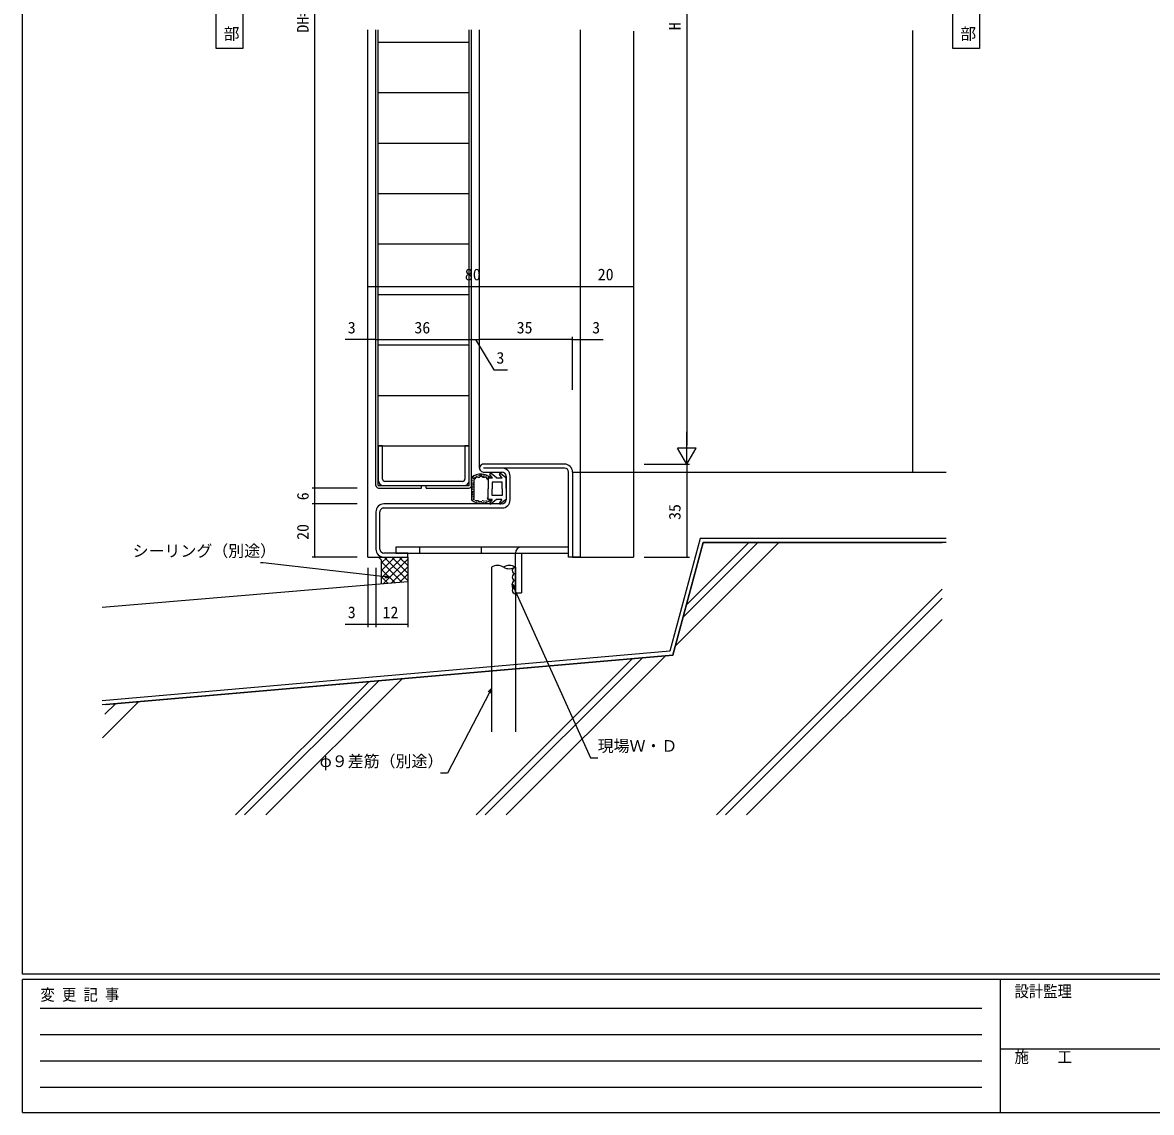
# Model space of a CAD drawing. Units: millimetres, scale not verified. Extents: x -1473 to 567, y -403 to 403.
# Drawn here: x -562.7 to -137.8, y -403 to 7.4 of the extents above; entities that cross this region are included whole.
import ezdxf
from ezdxf.enums import TextEntityAlignment as Align

# ---------------------------------------------------------------- set-up
doc = ezdxf.new("R2010")
doc.units = ezdxf.units.MM
doc.header["$LTSCALE"] = 2
for name, color, linetype in [('0-1_USER1', 3, 'Continuous'), ('0-2_YKK_11', 7, 'Continuous'), ('0-3_YKK_12', 2, 'Continuous'), ('0-4_YKK_13', 4, 'Continuous'), ('0-5_YKK_D', 6, 'Continuous'), ('0-6_YKK_ZWAK', 7, 'Continuous'), ('0-7_YSS_K', 3, 'Continuous')]:
    doc.layers.add(name, color=color, linetype=linetype)
doc.styles.add('ＭＳ ゴシック', font='')
doc.styles.get('ＭＳ ゴシック').set_extended_font_data('MS Gothic')

msp = doc.modelspace()

# ---------------------------------------------------------------- linework, layer by layer
at = {"layer": '0-1_USER1'}
for points in [[(-489.793, -2.343), (-489.793, 17.657), (-479.793, 17.657), (-479.793, -2.343)], [(-212.52, -2.343), (-212.52, 17.657), (-202.52, 17.657), (-202.52, -2.343)]]:
    msp.add_lwpolyline(points, close=True, dxfattribs=at)
at = {"layer": '0-2_YKK_11'}
for p, q in [((-428.8, -151.992), (-428.8, -164.992)), ((-394.6, -164.993), (-394.6, -151.993)), ((-358.7, -158.893), (-389.2, -158.893)), ((-358.7, -160.393), (-389.2, -160.393)), ((-397.1, -165.393), (-426.3, -165.392)), ((-389.2, -161.893), (-382.2, -161.893)), ((-380.7, -163.393), (-380.7, -172.393)), ((-379.2, -172.393), (-379.2, -163.393)), ((-426.8, -166.992), (-396.6, -166.993)), ((-382.2, -173.893), (-426.7, -173.893)), ((-429.7, -176.893), (-429.7, -190.893)), ((-428.2, -190.893), (-428.2, -176.893)), ((-426.7, -175.393), (-382.2, -175.393))]:
    msp.add_line(p, q, dxfattribs=at)
for points in [[(-427.2, -164.492), (-427.2, -151.992), (-428.8, -151.992)], [(-394.6, -151.993), (-396.2, -151.993), (-396.2, -164.493)], [(-355.7, -161.893), (-355.7, -193.893), (-357.2, -193.893), (-357.2, -161.893)], [(-426.7, -193.893), (-417.7, -193.893), (-417.7, -192.393), (-426.7, -192.393)]]:
    msp.add_lwpolyline(points, dxfattribs=at)
for centre, radius, start, end in [((-389.2, -160.393), 1.5, 89.99998, 270.00057), ((-382.2, -163.393), 3, 0, 89.99998), ((-358.7, -161.893), 3, 0, 89.99998), ((-358.7, -161.893), 1.5, 0, 89.99998), ((-426.8, -164.992), 2, 179.99945, 269.99943), ((-426.3, -164.492), 0.9, 179.99945, 270), ((-397.1, -164.493), 0.9, 270, 359.99947), ((-396.6, -164.993), 2, 269.99943, 359.99958), ((-382.2, -163.393), 1.5, 0, 89.99941), ((-426.7, -176.893), 3, 89.99998, 180.00031), ((-382.2, -172.393), 1.5, 270, 0), ((-382.2, -172.393), 3, 270, 0), ((-426.7, -176.893), 1.5, 89.99998, 180.00002), ((-426.7, -190.893), 3, 180.00031, 270), ((-426.7, -190.893), 1.5, 180.00002, 270)]:
    msp.add_arc(centre, radius, start, end, dxfattribs=at)
at = {"layer": '0-3_YKK_12'}
for p, q in [((-432.7, -193.893), (-432.7, 4.607)), ((-390.7, -127.968), (-390.7, 4.607)), ((-352.7, -161.893), (-352.7, 4.607)), ((-332.7, 4.18), (-332.7, -161.893)), ((-390.7, -160.393), (-390.7, -121.993)), ((-352.7, -193.893), (-352.7, -161.893)), ((-332.7, -161.893), (-332.7, -193.893)), ((-432.7, -193.893), (-426.7, -193.893)), ((-352.7, -193.893), (-355.7, -193.893)), ((-355.7, -193.893), (-332.7, -193.893))]:
    msp.add_line(p, q, dxfattribs=at)
at = {"layer": '0-4_YKK_13'}
for p, q in [((-429.7, -166.893), (-429.7, 4.607)), ((-428.8, -166.993), (-428.8, 4.607)), ((-394.6, -166.993), (-394.6, 4.607)), ((-393.7, -166.901), (-393.7, 4.607)), ((-428.8, 0.008), (-394.6, 0.008)), ((-428.8, -18.992), (-394.6, -18.992)), ((-428.8, -37.992), (-394.6, -37.992)), ((-428.8, -56.992), (-394.6, -56.992)), ((-428.8, -75.992), (-394.6, -75.992)), ((-428.8, -94.992), (-394.6, -94.992)), ((-428.8, -113.992), (-394.6, -113.992)), ((-428.8, -132.992), (-394.6, -132.992)), ((-428.8, -151.992), (-394.6, -151.992)), ((-393.7, -163.906), (-393.7, -172.391)), ((-393.666, -164.544), (-393.666, -164.344)), ((-393.404, -164.115), (-393.404, -163.915)), ((-393.292, -165.225), (-393.292, -165.025)), ((-393.006, -164.421), (-393.006, -164.221)), ((-392.903, -164.234), (-392.903, -164.034)), ((-392.795, -163.817), (-392.795, -163.617)), ((-392.7, -171.668), (-392.7, -164.629)), ((-392.557, -164.353), (-392.557, -164.153)), ((-392.318, -163.948), (-392.318, -163.748)), ((-391.782, -163.542), (-391.782, -163.342)), ((-391.4, -163.757), (-391.4, -163.557)), ((-391.066, -163.339), (-391.066, -163.139)), ((-390.648, -163.316), (-390.648, -163.116)), ((-390.505, -163.017), (-390.505, -162.817)), ((-389.968, -162.982), (-389.968, -162.782)), ((-389.825, -163.184), (-389.825, -162.984)), ((-389.324, -163.59), (-389.324, -163.39)), ((-389.217, -163.029), (-389.217, -162.829)), ((-388.803, -163.387), (-388.803, -163.187)), ((-388.24, -163.445), (-388.24, -163.245)), ((-388.064, -163.926), (-388.064, -163.726)), ((-387.736, -164.219), (-387.736, -164.019)), ((-387.4, -164.148), (-387.4, -168.148)), ((-385.834, -164.148), (-387.4, -164.148)), ((-387.36, -163.868), (-387.36, -163.668)), ((-385.828, -164.226), (-386.795, -162.78)), ((-384.347, -164.066), (-386.353, -162.383)), ((-385.9, -165.648), (-385.9, -168.148)), ((-382.2, -165.648), (-385.9, -165.648)), ((-384.3, -164.148), (-384.347, -164.066)), ((-382.234, -164.148), (-384.3, -164.148)), ((-382.228, -164.226), (-383.195, -162.78)), ((-380.748, -164.066), (-382.753, -162.383)), ((-382.2, -168.148), (-382.2, -165.648)), ((-380.7, -164.148), (-380.748, -164.066)), ((-380.7, -168.053), (-380.7, -164.148)), ((-428.8, -166.993), (-412.6, -166.993)), ((-428.7, -167.893), (-412.6, -167.893)), ((-412.6, -167.893), (-412.6, -166.993)), ((-410.8, -167.893), (-394.7, -167.893)), ((-393.381, -168.281), (-393.381, -168.081)), ((-393.345, -169.55), (-393.345, -169.35)), ((-393.309, -167.548), (-393.309, -167.348)), ((-393.22, -166.136), (-393.22, -165.936)), ((-393.202, -169.282), (-393.202, -169.082)), ((-393.166, -166.726), (-393.166, -166.526)), ((-393.113, -169.908), (-393.113, -169.708)), ((-393.023, -167.155), (-393.023, -166.955)), ((-392.97, -167.834), (-392.97, -167.634)), ((-392.97, -168.621), (-392.97, -168.421)), ((-392.827, -166.065), (-392.827, -165.865)), ((-387.4, -172.148), (-387.4, -168.148)), ((-385.9, -170.648), (-385.9, -168.148)), ((-382.2, -168.148), (-382.2, -170.648)), ((-380.7, -168.053), (-380.7, -172.148)), ((-393.547, -172.131), (-393.547, -171.931)), ((-393.399, -170.622), (-393.399, -170.422)), ((-393.202, -171.355), (-393.202, -171.155)), ((-393.131, -170.354), (-393.131, -170.154)), ((-392.998, -172.035), (-392.998, -171.835)), ((-392.916, -171.069), (-392.916, -170.869)), ((-392.915, -172.381), (-392.915, -172.181)), ((-392.617, -172.19), (-392.617, -171.99)), ((-392.175, -172.715), (-392.175, -172.515)), ((-391.71, -172.656), (-391.71, -172.456)), ((-391.698, -172.93), (-391.698, -172.73)), ((-391.471, -172.691), (-391.471, -172.491)), ((-391.102, -173.097), (-391.102, -172.897)), ((-390.97, -172.823), (-390.97, -172.623)), ((-390.708, -173.228), (-390.708, -173.028)), ((-390.517, -173.025), (-390.517, -172.825)), ((-389.944, -173.24), (-389.944, -173.04)), ((-389.921, -173.061), (-389.921, -172.861)), ((-389.396, -172.668), (-389.396, -172.468)), ((-389.312, -173.431), (-389.312, -173.231)), ((-389.229, -172.894), (-389.229, -172.694)), ((-388.897, -172.9), (-388.897, -172.7)), ((-388.475, -172.853), (-388.475, -172.653)), ((-388.088, -172.794), (-388.088, -172.594)), ((-387.466, -172.466), (-387.466, -172.266)), ((-385.919, -172.148), (-387.4, -172.148)), ((-385.919, -172.148), (-386.821, -173.496)), ((-384.3, -172.148), (-386.379, -173.893)), ((-382.2, -170.648), (-385.9, -170.648)), ((-382.319, -172.148), (-384.3, -172.148)), ((-382.319, -172.148), (-383.221, -173.496)), ((-380.7, -172.148), (-382.779, -173.893)), ((-374.9, -190.093), (-422.2, -190.093)), ((-413.2, -192.393), (-413.2, -190.093)), ((-389.9, -192.393), (-389.9, -190.093)), ((-357.2, -190.093), (-374.9, -190.093)), ((-377.2, -207.393), (-377.2, -192.393)), ((-374.9, -192.393), (-374.9, -207.393)), ((-377.2, -207.393), (-374.9, -207.393))]:
    msp.add_line(p, q, dxfattribs=at)
for points in [[(-387.811, -164.573), (-388.002, -164.179), (-388.23, -163.889), (-388.528, -163.801), (-388.894, -163.887), (-389.279, -163.944), (-389.632, -163.793), (-389.95, -163.547), (-390.25, -163.454), (-390.879, -163.872), (-391.254, -163.931), (-391.648, -163.826), (-391.984, -163.8), (-392.212, -164.037), (-392.413, -164.391), (-392.7, -164.629)], [(-410.8, -167.893), (-410.8, -166.993), (-394.6, -166.993)], [(-422.2, -190.093), (-422.2, -192.393), (-357.2, -192.393), (-357.2, -190.093)]]:
    msp.add_lwpolyline(points, dxfattribs=at)
for centre, radius, start, end in [((-390.2, -168.148), 5.5, 46.65824, 129.51963), ((-390.2, -168.148), 4.3, 49.37051, 56.2499), ((-386.546, -162.613), 0.3, 49.99756, 213.78886), ((-382.946, -162.613), 0.3, 49.99756, 213.78886), ((-428.7, -166.893), 1, 180, 270), ((-394.7, -166.893), 1, 270, 359.99913), ((-390.2, -168.148), 5.5, 230.48036, 313.34175), ((-390.2, -168.148), 4.3, 303.7499, 310.62928), ((-386.571, -173.663), 0.3, 146.21114, 310.00244), ((-382.971, -173.663), 0.3, 146.21114, 310.00244), ((-374.9, -192.393), 2.3, 90, 180)]:
    msp.add_arc(centre, radius, start, end, dxfattribs=at)
at = {"layer": '0-5_YKK_D'}
for p, q in [((-452.7, -167.893), (-452.7, 182.108)), ((-312.7, 164.108), (-312.7, -151.893)), ((-432.7, -91.993), (-352.7, -91.993)), ((-352.7, -91.993), (-332.7, -91.993)), ((-429.7, -111.993), (-393.7, -111.993)), ((-393.7, -111.993), (-390.7, -111.993)), ((-355.7, -111.993), (-390.7, -111.993)), ((-355.7, -130.973), (-355.7, -110.993)), ((-312.7, -158.893), (-312.7, -146.768)), ((-312.7, -158.893), (-316.2, -152.831)), ((-309.2, -152.831), (-316.2, -152.831)), ((-312.7, -158.893), (-309.2, -152.831)), ((-328.7, -158.893), (-311.7, -158.893)), ((-312.7, -158.893), (-312.7, -193.893)), ((-436.7, -167.893), (-453.7, -167.893)), ((-452.7, -173.893), (-452.7, -167.893)), ((-436.7, -173.893), (-453.7, -173.893)), ((-436.7, -173.893), (-453.7, -173.893)), ((-452.7, -193.893), (-452.7, -173.893)), ((-436.7, -193.893), (-453.7, -193.893)), ((-328.7, -193.893), (-311.7, -193.893)), ((-432.7, -197.893), (-432.7, -220.22)), ((-429.7, -197.893), (-429.7, -220.22)), ((-429.7, -197.893), (-429.7, -220.22)), ((-417.7, -197.893), (-417.7, -220.22)), ((-417.7, -219.22), (-429.7, -219.22))]:
    msp.add_line(p, q, dxfattribs=at)
for points in [[(-429.7, -111.993), (-432.7, -111.993), (-441.3, -111.993)], [(-392.2, -111.993), (-385.351, -123.382), (-380.151, -123.382)], [(-355.7, -111.993), (-352.7, -111.993), (-344.1, -111.993)], [(-424.552, -201.559), (-426.241, -201.365), (-472.159, -196.084), (-473.159, -196.084)], [(-426.188, -200.912), (-424.552, -201.559), (-426.293, -201.817)], [(-378.168, -205.664), (-378.45, -203.926), (-377.337, -205.29)], [(-378.45, -203.926), (-377.752, -205.477), (-348.93, -269.51), (-346.23, -269.51)], [(-429.7, -219.22), (-432.7, -219.22), (-441.3, -219.22)], [(-386.2, -243.38), (-386.982, -244.889), (-402.719, -275.271), (-405.419, -275.271)], [(-387.386, -244.68), (-386.2, -243.38), (-386.577, -245.099)]]:
    msp.add_lwpolyline(points, dxfattribs=at)
for centre, start, end in [((-432.7, -91.993), 0, 180), ((-432.7, -91.993), 180, 0), ((-352.7, -91.993), 0, 180), ((-352.7, -91.993), 0, 180), ((-352.7, -91.993), 180, 0), ((-352.7, -91.993), 180, 0), ((-332.7, -91.993), 0, 180), ((-332.7, -91.993), 180, 0), ((-432.7, -111.993), 0, 180), ((-432.7, -111.993), 180, 0), ((-429.7, -111.993), 0, 180), ((-429.7, -111.993), 180, 0), ((-393.7, -111.993), 0, 180), ((-393.7, -111.993), 180, 0), ((-390.7, -111.993), 0, 180), ((-390.7, -111.993), 0, 180), ((-390.7, -111.993), 180, 0), ((-390.7, -111.993), 180, 0), ((-355.7, -111.993), 0, 180), ((-355.7, -111.993), 0, 180), ((-355.7, -111.993), 180, 0), ((-355.7, -111.993), 180, 0), ((-352.7, -111.993), 0, 180), ((-352.7, -111.993), 180, 0), ((-452.7, -167.893), 90, 270), ((-452.7, -167.893), 90, 270), ((-452.7, -167.893), 270, 90), ((-452.7, -167.893), 270, 90), ((-452.7, -173.893), 90, 270), ((-452.7, -173.893), 90, 270), ((-452.7, -173.893), 270, 90), ((-452.7, -173.893), 270, 90), ((-452.7, -193.893), 90, 270), ((-452.7, -193.893), 270, 90), ((-312.7, -193.893), 90, 270), ((-312.7, -193.893), 270, 90), ((-432.7, -219.22), 0, 180), ((-432.7, -219.22), 180, 0), ((-429.7, -219.22), 0, 180), ((-429.7, -219.22), 0, 180), ((-429.7, -219.22), 180, 0), ((-429.7, -219.22), 180, 0), ((-417.7, -219.22), 0, 180), ((-417.7, -219.22), 180, 0)]:
    msp.add_arc(centre, 0.106, start, end, dxfattribs=at)
at = {"layer": '0-6_YKK_ZWAK'}
for p, q in [((-562.7, -351), (-562.7, 399)), ((537.3, -351), (-562.7, -351)), ((483.3, -353), (-562.7, -353)), ((-562.7, -403), (-562.7, -353)), ((-194.7, -353), (-194.7, -403)), ((-556.13, -363.732), (-201.57, -363.732)), ((-556.13, -373.63), (-201.57, -373.63)), ((-194.7, -378.999), (-10.7, -378.999)), ((-556.13, -383.528), (-201.57, -383.528)), ((-556.13, -393.426), (-201.57, -393.426)), ((-562.7, -403), (483.3, -403))]:
    msp.add_line(p, q, dxfattribs=at)
at = {"layer": '0-7_YSS_K'}
for p, q in [((-227.697, 4.436), (-227.697, -161.893)), ((-355.7, -161.893), (-215.01, -161.893)), ((-215.01, -186.893), (-307.7, -186.893)), ((-306.549, -188.393), (-317.904, -230.77)), ((-316.972, -227.293), (-278.072, -188.393)), ((-314.074, -216.475), (-285.991, -188.393)), ((-312.831, -211.839), (-289.385, -188.393)), ((-215.01, -188.393), (-306.549, -188.393)), ((-428.7, -193.893), (-427.7, -194.893)), ((-427.7, -201.879), (-419.714, -193.893)), ((-427.7, -199.051), (-422.542, -193.893)), ((-427.7, -196.222), (-425.37, -193.893)), ((-427.7, -194.893), (-427.7, -204.068)), ((-426.999, -204.006), (-417.7, -194.708)), ((-426.561, -193.893), (-417.7, -202.754)), ((-423.733, -193.893), (-417.7, -199.926)), ((-420.904, -193.893), (-417.7, -197.097)), ((-418.076, -193.893), (-417.7, -194.269)), ((-417.7, -193.893), (-417.7, -203.193)), ((-427.7, -195.582), (-419.897, -203.385)), ((-427.7, -198.411), (-422.498, -203.613)), ((-423.899, -203.735), (-417.7, -197.536)), ((-386.2, -197.676), (-386.2, -259.699)), ((-377.2, -197.676), (-377.2, -259.699)), ((-417.7, -203.193), (-532.7, -212.904)), ((-427.7, -201.239), (-425.099, -203.84)), ((-420.8, -203.464), (-417.7, -200.364)), ((-301.483, -291), (-216.51, -206.027)), ((-298.089, -291), (-216.51, -209.421)), ((-290.169, -291), (-216.51, -217.34)), ((-317.904, -230.77), (-532.7, -249.563)), ((-391.993, -291), (-333.092, -232.099)), ((-388.599, -291), (-329.372, -231.774)), ((-380.679, -291), (-320.693, -231.014)), ((-482.502, -291), (-432.279, -240.777)), ((-479.108, -291), (-428.56, -240.451)), ((-471.189, -291), (-419.881, -239.692)), ((-532.6, -261.902), (-519.068, -248.37)), ((-531.704, -253.086), (-527.747, -249.129))]:
    msp.add_line(p, q, dxfattribs=at)
for points in [[(-307.7, -186.893), (-319.081, -229.368), (-532.7, -248.057)], [(-531.333, -249.443), (-317.904, -230.77), (-306.549, -188.393), (-216.51, -188.393)], [(-531.271, -249.438), (-317.904, -230.77), (-306.549, -188.393), (-216.51, -188.393)]]:
    msp.add_lwpolyline(points, dxfattribs=at)
for centre, radius, start, end in [((-383.95, -201.574), 4.5, 60.00002, 119.99998), ((-379.45, -201.574), 4.5, 59.99998, 120.00002), ((-379.45, -193.779), 4.5, 239.99998, 300.00002), ((-377.2, -198.926), 1.25, 90, 270), ((-377.2, -201.426), 1.25, 90, 270), ((-377.2, -203.926), 1.25, 90, 270), ((-377.2, -206.426), 1.25, 90, 270)]:
    msp.add_arc(centre, radius, start, end, dxfattribs=at)

# ---------------------------------------------------------------- texts
at = {"layer": '0-1_USER1', "style": 'ＭＳ ゴシック'}
for p in [(-487.033, -0.343), (-209.76, -0.343)]:
    msp.add_text('部', height=4.399, dxfattribs=at).set_placement(p, align=Align.BOTTOM_LEFT)
at = {"layer": '0-5_YKK_D', "style": 'ＭＳ ゴシック'}
for s, p in [('DH=H+20', (-453.7, 3.587)), ('H', (-313.7, 4.508)), ('6', (-453.7, -172.493)), ('35', (-313.7, -179.913)), ('20', (-453.7, -187.413))]:
    msp.add_text(s, height=4.399, rotation=90, dxfattribs=at).set_placement(p, align=Align.BOTTOM_LEFT)
for s, p in [('80', (-396.22, -90.993)), ('20', (-346.22, -90.993)), ('3', (-440.3, -110.993)), ('36', (-415.22, -110.993)), ('35', (-376.72, -110.993)), ('3', (-348.3, -110.993)), ('3', (-384.351, -122.382)), ('シーリング（別途）', (-521.283, -195.084)), ('3', (-440.3, -218.22)), ('12', (-427.22, -218.22)), ('現場Ｗ・Ｄ', (-346.23, -268.51)), ('φ９差筋（別途）', (-450.859, -274.271))]:
    msp.add_text(s, height=4.399, dxfattribs=at).set_placement(p, align=Align.BOTTOM_LEFT)
at = {"layer": '0-6_YKK_ZWAK', "style": 'ＭＳ ゴシック', "width": 0.9}
for s, p in [('変 更 記 事', (-555.965, -362.209)), ('設計監理', (-189.315, -360.904)), ('施\u3000\u3000工', (-189.315, -385.649))]:
    msp.add_text(s, height=4.399, dxfattribs=at).set_placement(p, align=Align.BOTTOM_LEFT)

doc.saveas('drawing.dxf')
